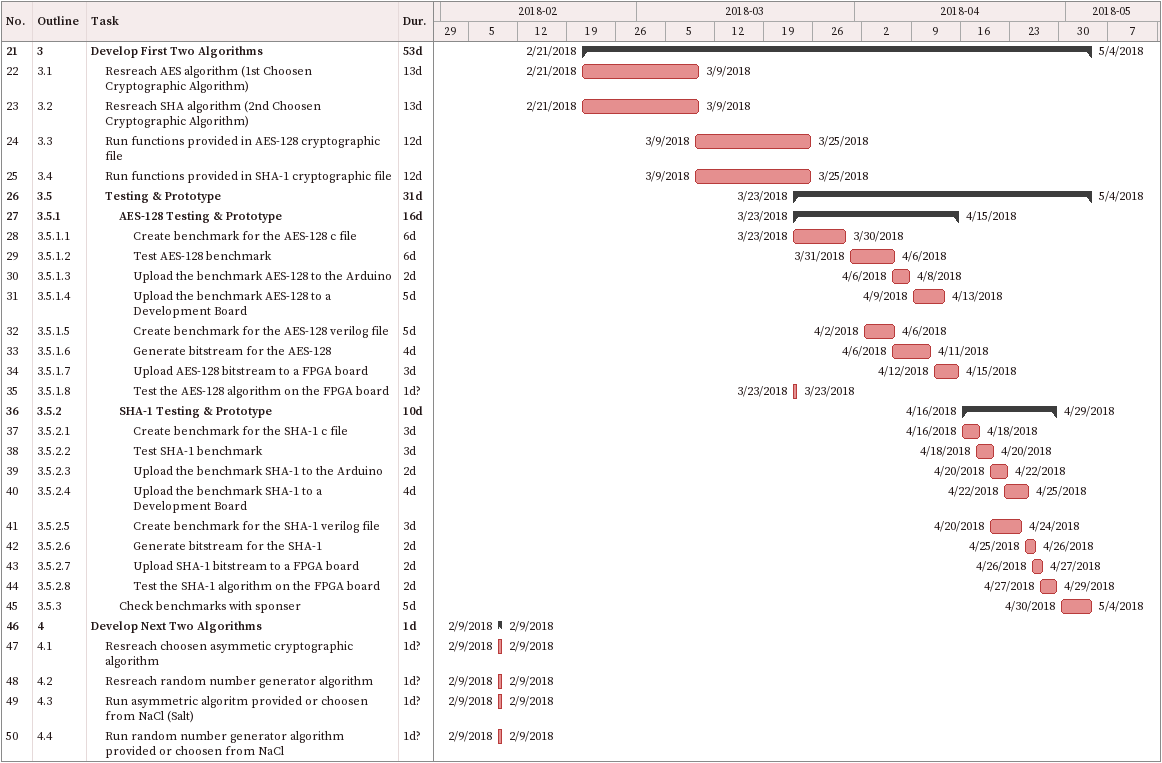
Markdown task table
| ID | WBS | Task | Duration | Start | Finish |
|---|---|---|---|---|---|
| 21 | 3 | **Develop First Two Algorithms** | 53d | 2018-02-21 | 2018-05-04 |
| 22 | 3.1 | Resreach AES algorithm (1st Choosen Cryptographic Algorithm) | 13d | 2018-02-21 | 2018-03-09 |
| 23 | 3.2 | Resreach SHA algorithm (2nd Choosen Cryptographic Algorithm) | 13d | 2018-02-21 | 2018-03-09 |
| 24 | 3.3 | Run functions provided in AES-128 cryptographic file | 12d | 2018-03-09 | 2018-03-25 |
| 25 | 3.4 | Run functions provided in SHA-1 cryptographic file | 12d | 2018-03-09 | 2018-03-25 |
| 26 | 3.5 | **Testing & Prototype** | 31d | 2018-03-23 | 2018-05-04 |
| 27 | 3.5.1 | **AES-128 Testing & Prototype** | 16d | 2018-03-23 | 2018-04-15 |
| 28 | 3.5.1.1 | Create benchmark for the AES-128 c file | 6d | 2018-03-23 | 2018-03-30 |
| 29 | 3.5.1.2 | Test AES-128 benchmark | 6d | 2018-03-31 | 2018-04-06 |
| 30 | 3.5.1.3 | Upload the benchmark AES-128 to the Arduino | 2d | 2018-04-06 | 2018-04-08 |
| 31 | 3.5.1.4 | Upload the benchmark AES-128 to a Development Board | 5d | 2018-04-09 | 2018-04-13 |
| 32 | 3.5.1.5 | Create benchmark for the AES-128 verilog file | 5d | 2018-04-02 | 2018-04-06 |
| 33 | 3.5.1.6 | Generate bitstream for the AES-128 | 4d | 2018-04-06 | 2018-04-11 |
| 34 | 3.5.1.7 | Upload AES-128 bitstream to a FPGA board | 3d | 2018-04-12 | 2018-04-15 |
| 35 | 3.5.1.8 | Test the AES-128 algorithm on the FPGA board | 1d? | 2018-03-23 | 2018-03-23 |
| 36 | 3.5.2 | **SHA-1 Testing & Prototype** | 10d | 2018-04-16 | 2018-04-29 |
| 37 | 3.5.2.1 | Create benchmark for the SHA-1 c file | 3d | 2018-04-16 | 2018-04-18 |
| 38 | 3.5.2.2 | Test SHA-1 benchmark | 3d | 2018-04-18 | 2018-04-20 |
| 39 | 3.5.2.3 | Upload the benchmark SHA-1 to the Arduino | 2d | 2018-04-20 | 2018-04-22 |
| 40 | 3.5.2.4 | Upload the benchmark SHA-1 to a Development Board | 4d | 2018-04-22 | 2018-04-25 |
| 41 | 3.5.2.5 | Create benchmark for the SHA-1 verilog file | 3d | 2018-04-20 | 2018-04-24 |
| 42 | 3.5.2.6 | Generate bitstream for the SHA-1 | 2d | 2018-04-25 | 2018-04-26 |
| 43 | 3.5.2.7 | Upload SHA-1 bitstream to a FPGA board | 2d | 2018-04-26 | 2018-04-27 |
| 44 | 3.5.2.8 | Test the SHA-1 algorithm on the FPGA board | 2d | 2018-04-27 | 2018-04-29 |
| 45 | 3.5.3 | Check benchmarks with sponser | 5d | 2018-04-30 | 2018-05-04 |
| 46 | 4 | **Develop Next Two Algorithms** | 1d | 2018-02-09 | 2018-02-09 |
| 47 | 4.1 | Resreach choosen asymmetic cryptographic algorithm | 1d? | 2018-02-09 | 2018-02-09 |
| 48 | 4.2 | Resreach random number generator algorithm | 1d? | 2018-02-09 | 2018-02-09 |
| 49 | 4.3 | Run asymmetric algoritm provided or choosen from NaCl (Salt) | 1d? | 2018-02-09 | 2018-02-09 |
| 50 | 4.4 | Run random number generator algorithm provided or choosen from NaCl | 1d? | 2018-02-09 | 2018-02-09 |
